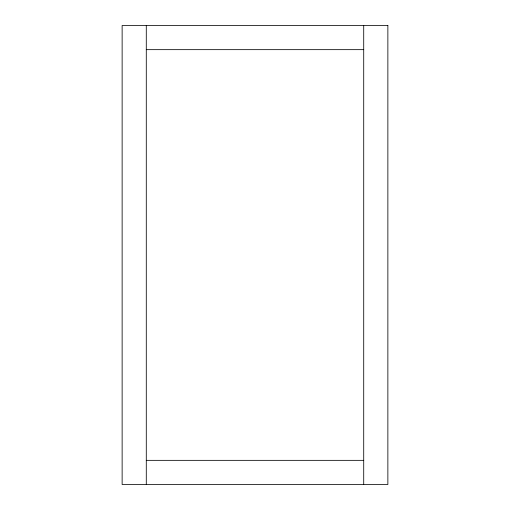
<?xml version="1.0" encoding="UTF-8"?>
<svg xmlns="http://www.w3.org/2000/svg" width="510" height="510" viewBox="0 0 510 510"><rect width="100%" height="100%" fill="white"/><g stroke="black" fill="none" stroke-linecap="round" stroke-linejoin="round"><path stroke-width="0.76" d="M146.287 49.655L363.713 49.655M146.287 460.345L363.713 460.345M363.713 25.5L363.713 484.5M146.287 25.5L146.287 484.5M387.868 25.5L122.132 25.5L122.132 484.5L387.868 484.5L387.868 25.5"/></g></svg>
